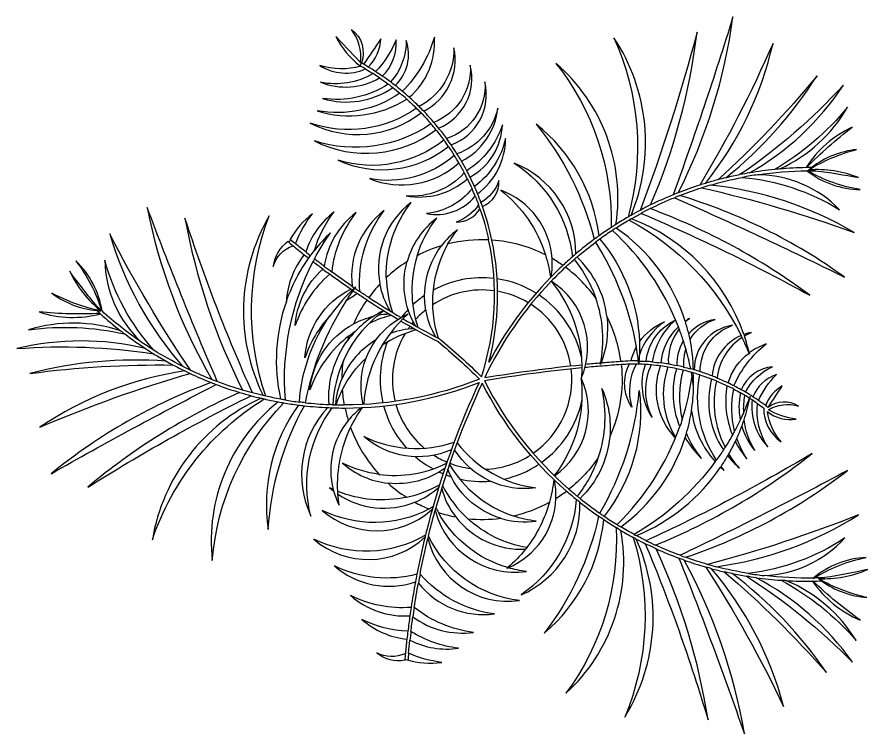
# Model space of a CAD drawing. Header units: metres. Extents: x 114 to 241, y 266 to 640.
# Drawn here: x 131.739 to 133.108, y 278.635 to 279.789 of the extents above; entities that cross this region are included whole.
import ezdxf

# ---------------------------------------------------------------- set-up
doc = ezdxf.new("R2010")
doc.units = ezdxf.units.M
doc.layers.add('01', color=1, linetype='Continuous')
doc.layers.add('Carimbo', color=7, linetype='Continuous')

# ---------------------------------------------------------------- blocks, each defined once
blk = doc.blocks.new('Planta15')
for points in [[(0.1407, -0.1749, 0.008761), (0.1564, -0.1881, -0.228296), (0.0676, -0.3419, 0.30667), (0.1622, -0.1928, 0.016073), (0.1924, -0.2153, -0.111271), (0.105, -0.4033, 0.196953), (0.2005, -0.2207, 0.010075), (0.2204, -0.2335, -0.174181), (0.1399, -0.5002, 0.2582), (0.2281, -0.2382, 0.009787), (0.2481, -0.2494, -0.175168), (0.2345, -0.5385, 0.249628), (0.2528, -0.252, 0.007062), (0.2675, -0.2595, -0.026555), (0.3684, -0.5432, 0.070199), (0.2849, -0.2677, 0.016905), (0.3215, -0.2828, -0.011876), (0.4269, -0.5658, 0.083846), (0.3299, -0.2859, 0.015718), (0.3649, -0.2971, -0.031946), (0.4899, -0.5214, 0.11194), (0.374, -0.2997, 0.008888), (0.3942, -0.3047, -0.036883), (0.559, -0.467, 0.081452), (0.4073, -0.3076, 0.009879), (0.4301, -0.3119, -0.057239), (0.6009, -0.4504, 0.118477), (0.4456, -0.3142, 0.017265), (0.4859, -0.3184, -0.090095), (0.6067, -0.4152, 0.156383), (0.4944, -0.319, 0.018041), (0.5366, -0.3198, 0.144632), (0.6129, -0.3824, -0.03724), (0.5375, -0.3197, 0.005673), (0.5508, -0.3193, 0.137026), (0.6239, -0.3461, -0.07322), (0.5459, -0.3157, 0.11371), (0.6256, -0.3008, -0.016598), (0.5565, -0.3141, -0.007537), (0.539, -0.3147, -0.091874), (0.6227, -0.2817, 0.164846), (0.538, -0.3147, -0.034164), (0.4588, -0.3109, 0.198599), (0.5884, -0.2503, -0.116154), (0.4336, -0.3074, -0.022934), (0.3815, -0.2965, 0.108995), (0.6105, -0.2129, -0.031808), (0.3676, -0.2927, -0.015992), (0.3322, -0.2814, 0.083632), (0.5927, -0.1417, -0.011872), (0.3234, -0.2782, -0.018411), (0.2839, -0.2618, 0.071243), (0.5361, -0.1142, -0.026608), (0.269, -0.2546, -0.007675), (0.2531, -0.2465, 0.145995), (0.3887, -0.1363, 0.012828), (0.3946, -0.1416, -0.011311), (0.3894, -0.1352, 0.016484), (0.4001, -0.1182, 0.048154), (0.419, -0.1378, -0.044838), (0.402, -0.1149, 0.018482), (0.4124, -0.0949, 0.057754), (0.4308, -0.1226, -0.061447), (0.4148, -0.0898, 0.017061), (0.4227, -0.0705, 0.101227), (0.4435, -0.1094, -0.102531), (0.4263, -0.0603, 0.029389), (0.4356, -0.0256, -0.003222), (0.4394, -0.0281, 0.225947), (0.4648, -0.1037, -0.181854), (0.4481, -0.034, -0.008531), (0.4579, -0.0411, 0.247708), (0.4859, -0.0957, -0.143025), (0.4641, -0.0467, 0.219665), (0.51, -0.0588, -0.099835), (0.4654, -0.044, -0.21884), (0.5141, -0.0381, 0.315728), (0.465, -0.0402, -0.001312), (0.4876, -0.0056, 0.181035), (0.4612, -0.0372, 0.00655), (0.4495, -0.0289, -0.089212), (0.4783, 0.0127, 0.223385), (0.4406, -0.023, 0.00969), (0.4288, -0.0156, -0.181136), (0.4723, 0.0251, 0.289028), (0.4219, -0.0116, 0.007628), (0.41, -0.0053, -0.125725), (0.462, 0.062, 0.079591), (0.4346, 0.0477, 0.023263), (0.4268, 0.075, -0.036773), (0.4385, 0.0807, 0.041452), (0.426, 0.0773, 0.223184), (0.245, 0.2636, -0.007675), (0.2606, 0.2723, -0.026608), (0.532, 0.1405, 0.071243), (0.2753, 0.2799, -0.018411), (0.3142, 0.2975, -0.011872), (0.5877, 0.1697, 0.083632), (0.323, 0.301, -0.015992), (0.358, 0.3135, -0.031808), (0.6033, 0.2415, 0.108995), (0.3717, 0.3177, -0.022934), (0.4235, 0.3302, -0.116154), (0.58, 0.2782, 0.198599), (0.4485, 0.3345, -0.034164), (0.5275, 0.3409, 0.164846), (0.6132, 0.3106, -0.091874), (0.5286, 0.3409, -0.005552), (0.5415, 0.3409, -0.016458), (0.6104, 0.3299, 0.11371), (0.5303, 0.3423, -0.07322), (0.6072, 0.3751, 0.137372), (0.5349, 0.346, 0.003388), (0.5269, 0.3459, -0.03724), (0.6003, 0.4109, 0.144632), (0.526, 0.3459, 0.018041), (0.4838, 0.3438, 0.156383), (0.593, 0.4435, -0.090095), (0.4753, 0.343, 0.017265), (0.4352, 0.3375, 0.118477), (0.5861, 0.4786, -0.057239), (0.4198, 0.3346, 0.009879), (0.3972, 0.3296, 0.081452), (0.5437, 0.4938, -0.036883), (0.3842, 0.3263, 0.008888), (0.3642, 0.3206, 0.11194), (0.4729, 0.5459, -0.031946), (0.3551, 0.3178, 0.015718), (0.3204, 0.3054, 0.083846), (0.4085, 0.5884, -0.011876), (0.3122, 0.3021, 0.016905), (0.2761, 0.2858, 0.070199), (0.3507, 0.5639, -0.026555), (0.259, 0.2771, 0.007062), (0.2445, 0.2691, 0.249628), (0.2171, 0.5549, -0.175168), (0.2398, 0.2664, 0.009787), (0.2203, 0.2545, 0.2582), (0.1238, 0.5136, -0.174181), (0.2127, 0.2496, 0.010075), (0.1932, 0.2362, 0.196953), (0.0919, 0.4157, -0.111271), (0.1853, 0.2305, 0.016073), (0.1558, 0.2071, 0.30667), (0.0565, 0.3531, -0.228296), (0.1502, 0.2022, 0.008761), (0.1349, 0.1885, 0.022939)], [(-0.1905, 0.5155, 0.196497), (-0.2053, 0.5681, -0.339351), (-0.1893, 0.5145, -0.001093), (-0.1894, 0.5143), (-0.2305, 0.5569, 0.109533), (-0.1914, 0.5098, -0.000646), (-0.1905, 0.5092, -0.146881), (-0.256, 0.5102, 0.249702), (-0.1827, 0.5047, -0.008474), (-0.1704, 0.4972, -0.182999), (-0.2552, 0.4833, 0.227209), (-0.16, 0.4903, -0.010091), (-0.1461, 0.4804, -0.182927), (-0.2517, 0.4573, 0.229826), (-0.1387, 0.4748, -0.008605), (-0.1273, 0.4657, -0.199295), (-0.2604, 0.4374, 0.221467), (-0.1163, 0.4562, -0.01266), (-0.1007, 0.4416, -0.241086), (-0.2716, 0.4175, 0.288134), (-0.0932, 0.434, -0.014047), (-0.0773, 0.4164, -0.231299), (-0.2647, 0.3889, 0.289254), (-0.0694, 0.407, -0.012414), (-0.0566, 0.3903, -0.248707), (-0.2265, 0.3577, 0.280333), (-0.0492, 0.3799, -0.010048), (-0.0399, 0.3657, -0.231558), (-0.1763, 0.3282, 0.285972), (-0.0324, 0.3534, -0.010639), (-0.0237, 0.3377, -0.236286), (-0.1173, 0.3005, 0.228942), (-0.0187, 0.3278, -0.010354), (-0.0113, 0.3119, -0.199826), (-0.0843, 0.2719, 0.275871), (-0.0062, 0.3, -0.008857), (-0.0008, 0.2861, -0.154321), (-0.0366, 0.258, 0.258261), (0.0015, 0.2796, -0.030774), (0.0155, 0.2295, 0.073569)], [(0.0207, 0.2292, 0.032904), (0.0055, 0.2834, 0.317856), (0.0321, 0.325, -0.182485), (0.0031, 0.2899, 0.008732), (-0.0024, 0.3038, 0.237757), (0.0426, 0.3926, -0.181755), (-0.0074, 0.3157, 0.009722), (-0.0145, 0.3307, 0.260759), (0.0377, 0.4147, -0.17378), (-0.0198, 0.341, 0.010192), (-0.0283, 0.3563, 0.252617), (0.0303, 0.4417, -0.260535), (-0.0355, 0.3682, 0.009886), (-0.0448, 0.3824, 0.378858), (0.0094, 0.4842, -0.346761), (-0.0521, 0.3927, 0.012354), (-0.065, 0.4095, 0.373521), (-0.014, 0.5106, -0.326048), (-0.0727, 0.4188, 0.014119), (-0.0889, 0.4367, 0.339397), (-0.0404, 0.5388, -0.281611), (-0.0963, 0.4442, 0.012773), (-0.1122, 0.4592, 0.238874), (-0.0718, 0.5561, -0.126845), (-0.1234, 0.4689, 0.008463), (-0.1347, 0.478, 0.290901), (-0.117, 0.5506, -0.182356), (-0.1422, 0.4838, 0.009727), (-0.1557, 0.4934, 0.225145), (-0.1333, 0.5515, -0.089929), (-0.1663, 0.5005, 0.008098), (-0.1781, 0.5078, 0.181535), (-0.1578, 0.5533, -0.001325), (-0.1858, 0.5123, 0.002449), (-0.1894, 0.5143, 0.34205)], [(-0.1914, 0.5098, 0.027335), (-0.1894, 0.5143, -0.217634)], [(-0.1827, 0.5047, 0.005357), (-0.1905, 0.5092, 0.358744)], [(-0.1781, 0.5078, 0.00522), (-0.1858, 0.5123, 0.34205)], [(-0.16, 0.4903, 0.007412), (-0.1704, 0.4972, 0.358744)], [(-0.1557, 0.4934, 0.007423), (-0.1663, 0.5005, 0.34205)], [(-0.1387, 0.4748, 0.005504), (-0.1461, 0.4804, 0.358744)], [(-0.1347, 0.478, 0.005521), (-0.1422, 0.4838, 0.34205)], [(-0.1163, 0.4562, 0.008601), (-0.1273, 0.4657, 0.358744)], [(-0.1122, 0.4592, 0.008676), (-0.1234, 0.4689, 0.34205)], [(-0.0932, 0.434, 0.006309), (-0.1007, 0.4416, 0.358744)], [(-0.0889, 0.4367, 0.006196), (-0.0963, 0.4442, 0.34205)], [(-0.0694, 0.407, 0.007289), (-0.0773, 0.4164, 0.358744)], [(-0.065, 0.4095, 0.00709), (-0.0727, 0.4188, 0.34205)], [(-0.0492, 0.3799, 0.007547), (-0.0566, 0.3903, 0.358744)], [(-0.0448, 0.3824, 0.007389), (-0.0521, 0.3927, 0.34205)], [(-0.0324, 0.3534, 0.008521), (-0.0399, 0.3657, 0.358744)], [(-0.0283, 0.3563, 0.008187), (-0.0355, 0.3682, 0.34205)], [(0.4838, 0.3438, 0.003648), (0.4753, 0.343, 0.34205)], [(0.5269, 0.3459, 0.000378), (0.526, 0.3459, 0.34205)], [(0.5349, 0.346, 0.010189), (0.5303, 0.3423, -0.07322)], [(-0.0187, 0.3278, 0.006573), (-0.0237, 0.3377, 0.358744)], [(-0.0145, 0.3307, 0.006784), (-0.0198, 0.341, 0.34205)], [(0.3972, 0.3296, 0.005709), (0.3842, 0.3263, 0.34205)], [(0.4352, 0.3375, 0.006714), (0.4198, 0.3346, 0.34205)], [(0.4485, 0.3345, 0.010919), (0.4235, 0.3302, -0.017284)], [(0.5286, 0.3409, 0.000462), (0.5275, 0.3409, -0.017284)], [(-0.0024, 0.3038, 0.007551), (-0.0074, 0.3157, 0.34205)], [(0.3642, 0.3206, 0.004036), (0.3551, 0.3178, 0.34205)], [(0.3717, 0.3177, 0.006188), (0.358, 0.3135, -0.017284)], [(-0.0062, 0.3, 0.007642), (-0.0113, 0.3119, 0.358744)], [(0.1175, 0.1996, 0.294809), (0.0352, 0.3095, -0.150745), (0.1069, 0.2054, 0.100395)], [(0.3204, 0.3054, 0.003791), (0.3122, 0.3021, 0.34205)], [(-0.1492, 0.1688, -0.173161), (-0.1093, 0.2898, 0.285814), (-0.1594, 0.1585, 0.031249)], [(0.0055, 0.2834, 0.004064), (0.0031, 0.2899, 0.34205)], [(0.323, 0.301, 0.004048), (0.3142, 0.2975, -0.017284)], [(-0.1773, 0.1368, -0.003274), (-0.1919, 0.1465, -0.185699), (-0.1525, 0.2767, 0.266584), (-0.2041, 0.1548, -0.007436), (-0.2365, 0.1778, -0.139054), (-0.1977, 0.2736, 0.196503), (-0.2489, 0.187, -0.003728), (-0.2647, 0.1991, -0.030052), (-0.2388, 0.2412, 0.034089), (-0.2649, 0.2124, -0.093143), (-0.2329, 0.2746, 0.152286), (-0.2788, 0.2101, -0.003954), (-0.2953, 0.2234, -0.073333), (-0.2681, 0.2715, 0.103416), (-0.3038, 0.2305, -0.675485), (-0.3072, 0.2268, 0.229983), (-0.3309, 0.1866, -0.251353), (-0.2991, 0.2201, 0.004284), (-0.2812, 0.2056, 0.154749), (-0.3099, 0.1306, 0.140718), (-0.3192, -0.0268, -0.010568), (-0.3432, -0.0219, -0.175567), (-0.3376, 0.2681, 0.25167), (-0.3472, -0.021, -0.007675), (-0.3645, -0.0167, -0.026608), (-0.4731, 0.2648, 0.071243), (-0.3804, -0.0122, -0.018411), (-0.421, 0.0014, -0.011872), (-0.5338, 0.2815, 0.083632), (-0.4297, 0.0048, -0.015992), (-0.4638, 0.0196, -0.031808), (-0.5941, 0.2396, 0.108995), (-0.4767, 0.0259, -0.022934), (-0.5232, 0.052, -0.116154), (-0.6021, 0.1968, 0.198599), (-0.5444, 0.0659, -0.034164), (-0.6065, 0.1152, 0.164846), (-0.6486, 0.1958, -0.091874), (-0.6073, 0.1159, -0.004117), (-0.6143, 0.1224, -0.016919), (-0.6585, 0.179, 0.11371), (-0.6083, 0.1153, -0.07322), (-0.687, 0.1437, 0.136761), (-0.6145, 0.1157, 0.00291), (-0.6095, 0.1111, -0.03724), (-0.7075, 0.1136, 0.144632), (-0.6089, 0.1105, 0.018041), (-0.5765, 0.0833, 0.156383), (-0.7245, 0.0848, -0.090095), (-0.5698, 0.0781, 0.017265), (-0.5367, 0.0548, 0.118477), (-0.7433, 0.0545, -0.057239), (-0.5234, 0.0463, 0.009879), (-0.5035, 0.0345, 0.081452), (-0.7227, 0.0145, -0.036883), (-0.4918, 0.0281, 0.008888), (-0.4732, 0.0186, 0.11194), (-0.7065, -0.072, -0.031946), (-0.4647, 0.0145, 0.015718), (-0.4309, -0.0001, 0.083846), (-0.6883, -0.1469, -0.011876), (-0.4226, -0.0033, 0.016905), (-0.3851, -0.016, 0.070199), (-0.6293, -0.1684, -0.026555), (-0.3666, -0.0213, 0.007062), (-0.3506, -0.0253, 0.249628), (-0.5255, -0.2531, -0.175168), (-0.3454, -0.0265, 0.009787), (-0.3229, -0.0312, 0.2582), (-0.4291, -0.2865, -0.174181), (-0.314, -0.0328, 0.010075), (-0.2906, -0.0363, 0.196953), (-0.339, -0.2366, -0.111271), (-0.281, -0.0374, 0.016073), (-0.2434, -0.0404, 0.30667), (-0.2704, -0.215, -0.228296), (-0.236, -0.0407, 0.008761), (-0.2155, -0.0411, 0.022939)], [(0.0015, 0.2796, 0.004076), (-0.0008, 0.2861, 0.358744)], [(0.2761, 0.2858, 0.008209), (0.259, 0.2771, 0.34205)], [(0.2753, 0.2799, 0.007125), (0.2606, 0.2723, -0.017284)], [(-0.0997, 0.204, -0.091), (-0.0681, 0.2647, 0.163378), (-0.1157, 0.1947, 0.047115)], [(0.2445, 0.2691, 0.002276), (0.2398, 0.2664, 0.34205)], [(0.245, 0.2636, 0.001743), (0.2415, 0.2616, -0.017284)], [(0.2203, 0.2545, 0.003859), (0.2127, 0.2496, 0.34205)], [(0.2205, 0.2487, 0.003104), (0.2145, 0.2448, -0.017284)], [(-0.0501, 0.223, -0.036015), (-0.0349, 0.2456, 0.068238), (-0.0605, 0.2201, 0.047136)], [(0.1932, 0.2362, 0.004157), (0.1853, 0.2305, 0.34205)], [(-0.1222, 0.1027, 0.01255), (-0.0635, 0.0702), (-0.063, 0.07, -0.023023), (0.0039, 0.0093, 0.13279), (0.0155, 0.2295, 0.358744)], [(-0.0699, 0.0736, -0.301093), (-0.0605, 0.2201, 0.247818)], [(-0.0501, 0.223, 0.209929), (-0.0658, 0.0714, 0.247818)], [(0.1149, 0.1689, 0.07228), (0.0159, 0.0326, 0.116598), (0.0207, 0.2292, 0.34205)], [(0.2056, 0.1067, 0.174599), (0.1576, 0.202, -0.016348), (0.1873, 0.2257, -0.096704)], [(0.1942, 0.2308, 0.003647), (0.1873, 0.2257, -0.017284)], [(0.1873, 0.2257, -0.096704), (0.2529, 0.0572, 0.065237), (0.244, 0.0348, 0.000419), (0.2434, 0.0348), (0.2433, 0.0348, 0.001663), (0.2282, 0.0338, 0.085344)], [(-0.3099, 0.1306, -0.082287), (-0.2649, 0.2124, 0.030096)], [(0.1069, 0.2054, -0.043602), (0.1149, 0.1689)], [(0.1558, 0.2071, 0.003177), (0.1502, 0.2022, 0.34205)], [(-0.2671, 0.1946, 0.140523), (-0.3121, -0.028, 0.010124), (-0.2888, -0.0315, -0.138829), (-0.2393, 0.108, 0.106077), (-0.28, 0.0398, -0.267567), (-0.2063, 0.1502, -0.007749), (-0.2402, 0.1743, 0.133418), (-0.2956, 0.0919, -0.197101), (-0.2512, 0.1825, -0.003808), (-0.2675, 0.1948)], [(-0.2647, 0.1991, 0.003081), (-0.2671, 0.1946, 0.176085)], [(-0.1022, 0.0912, -0.204558), (-0.1157, 0.1947, 0.249828)], [(-0.0997, 0.204, 0.155297), (-0.0985, 0.0891, 0.249828)], [(0.1161, 0.1702, 0.058472), (0.1175, 0.1996, -0.195633)], [(0.139, 0.1855, -0.008097), (0.153, 0.1981, -0.087635), (0.1878, 0.136)], [(0.1576, 0.202, 0.002616), (0.153, 0.1981, -0.017284)], [(-0.2489, 0.187, 0.002878), (-0.2365, 0.1778)], [(0.1349, 0.1885, 0.011195), (0.1161, 0.1702, 0.34205)], [(0.139, 0.1855, 0.01382), (0.1161, 0.163, -0.017284)], [(-0.1492, 0.1688, 0.075374), (-0.1393, 0.1129, 0.251822)], [(0.1161, 0.1702, 0.000734), (0.1149, 0.1689, 0.34205)], [(-0.2141, 0.1307, -0.014945), (-0.1982, 0.154, 0.056899), (-0.2393, 0.108, 0.197286)], [(-0.2041, 0.1548, 0.000772), (-0.2007, 0.1524), (-0.2002, 0.1521)], [(-0.1425, 0.1149, -0.088667), (-0.1594, 0.1585, 0.251822)], [(0.116, 0.1629, 0.081515), (0.0092, 0.0079, -0.017284), (0.1653, 0.0286)], [(0.116, 0.1629, -0.198813), (0.1644, 0.0062, 0.3682), (0.1161, 0.163, 0.3682)], [(0.1161, 0.163, 0.000079), (0.116, 0.1629, -0.017284)], [(-0.1802, 0.1327, -0.003436), (-0.1956, 0.1429, 0.029333), (-0.2141, 0.1307, 0.094066), (-0.2798, -0.0325, 0.016631), (-0.2413, -0.0355, -0.1786)], [(0.2056, 0.1067, -0.126631), (0.1953, 0.0288, 0.13356), (0.1878, 0.136, 0.223815)], [(-0.6095, 0.1111, 0.000378), (-0.6089, 0.1105, 0.040866)], [(-0.6065, 0.1152, -0.000462), (-0.6073, 0.1159)], [(-0.2183, 0.0344, -0.129352), (-0.1541, 0.1148, 0.431375), (-0.1545, 0.1151, 0.119795), (-0.2111, 0.068)], [(-0.1863, -0.0354, -0.363818), (-0.1141, 0.1103, 0.196473), (-0.1855, -0.0353, 0.196473)], [(-0.1258, 0.099, 0.012738), (-0.066, 0.0659, -0.023021), (0.0005, 0.0056, -0.095948), (-0.2164, -0.0361)], [(-0.1706, 0.106, 0.062421), (-0.2015, 0.0944, -0.163076)], [(-0.5765, 0.0833, 0.003648), (-0.5698, 0.0781, 0.040866)], [(-0.2088, 0.0754, 0.144874), (-0.272, -0.0116, -0.254884), (-0.2015, 0.0944, -0.048866)], [(-0.2088, 0.0754, -0.017782), (-0.1978, 0.0832)], [(0.3219, 0.0864, 0.002128), (0.3207, 0.0897, 0.15929)], [(0.4231, 0.0727, 0.001867), (0.4216, 0.0756, 0.175567)], [(0.426, 0.0773, -0.001977), (0.4268, 0.075, 0.0174)], [(-0.5232, 0.052, -0.010919), (-0.5444, 0.0659)], [(-0.5367, 0.0548, 0.006714), (-0.5234, 0.0463, 0.040866)], [(-0.2413, -0.0355, -0.1786), (-0.2111, 0.068, -0.008554)], [(-0.1663, 0.068, 0.160202), (-0.2202, 0.0067, 0.366572)], [(0.2559, 0.0384, 0.010093), (0.2529, 0.0572, 0.111381)], [(0.258, 0.0654, -0.018916), (0.2579, 0.0448, 0.004427)], [(0.3325, 0.0544, 0.007874), (0.3288, 0.0668, 0.15929)], [(0.4346, 0.0477, -0.001729), (0.4351, 0.0457, 0.001174), (0.4343, 0.0475, 0.175567)], [(-0.5035, 0.0345, 0.005709), (-0.4918, 0.0281, 0.040866)], [(-0.2182, 0.0347, 0.090284), (-0.2353, -0.0358, 0.008097), (-0.2164, -0.0361, -0.027842)], [(-0.2198, -0.0112, -0.086364), (-0.1816, 0.0394)], [(0.2288, 0.0288, 0.003303), (0.1988, 0.0265), (0.198, 0.0265, 0.003031), (0.1705, 0.024)], [(0.2282, 0.0338, 0.003276), (0.1984, 0.0315), (0.1976, 0.0315, 0.000136), (0.1963, 0.0314)], [(0.222, -0.2287, 0.115228), (0.323, -0.0708, -0.165702), (0.318, 0.0222, 0.010075), (0.3039, 0.0249, 0.223516), (0.3154, -0.0873, -0.274752), (0.315, -0.0883, -0.277747), (0.292, 0.0267, 0.010686), (0.2769, 0.0284, 0.235094), (0.2784, -0.0558, -0.227839), (0.2677, 0.0291, 0.007496), (0.2571, 0.0296), (0.2566, 0.0296, 0.002637), (0.2529, 0.0297, 0.198541), (0.2456, -0.0395, -0.273693), (0.242, 0.0297, 0.001461), (0.2288, 0.0288, -0.133271)], [(0.2529, 0.0297, 0.006612), (0.2435, 0.0298, 0.000167), (0.242, 0.0297)], [(0.2549, 0.0347, 0.007542), (0.244, 0.0348)], [(0.2573, 0.0346, -0.004103), (0.257, 0.0301, 0.002389), (0.2564, 0.0346, 0.111381)], [(0.2769, 0.0284, 0.006543), (0.2677, 0.0291)], [(-0.4638, 0.0196, -0.006188), (-0.4767, 0.0259)], [(-0.4732, 0.0186, 0.004036), (-0.4647, 0.0145, 0.040866)], [(0.1653, 0.0235, 0.017381), (0.0087, 0.0028, 0.096116), (0.1447, -0.1718, 0.296259)], [(0.3039, 0.0249, 0.008533), (0.292, 0.0267)], [(0.3284, 0.0199, 0.007554), (0.318, 0.0222)], [(0.3446, 0.0156, 0.002294), (0.3415, 0.0165, 0.007554)], [(0.3451, -0.0065, 0.019311), (0.3446, 0.0156, 0.255482)], [(0.3554, 0.0122, 0.007913), (0.3446, 0.0156, 0.002294)], [(-0.421, 0.0014, -0.004048), (-0.4297, 0.0048)], [(-0.2196, -0.0108, 0.035297), (-0.2299, -0.0348, -0.366572), (-0.2303, -0.0348, -0.08219), (-0.2202, 0.0067, -0.031169)], [(-0.2155, -0.0411, 0.094428), (0, 0, 0.040866), (-0.0756, -0.2055)], [(0.1213, -0.1501, 0.361519), (0.1648, 0.0057), (0.1643, 0.0044, -0.193822), (0.121, -0.1499)], [(0.3418, -0.0456, 0.034379), (0.3451, -0.0065, 0.010152), (0.3427, 0.0101, -0.043508)], [(0.3824, 0.0022, 0.006328), (0.3741, 0.0055)], [(-0.4309, -0.0001, 0.003791), (-0.4226, -0.0033, 0.040866)], [(-0.3645, -0.0167, -0.007125), (-0.3804, -0.0122)], [(0.1407, -0.1749, -0.094945), (0.005, -0.001, 0.041167), (-0.0709, -0.2073, 0.086941)], [(0.2103, -0.0876, -0.180095), (0.1625, -0.1866, 0.017102), (0.1943, -0.2104, 0.111381), (0.2576, -0.0127, -0.201249), (0.2013, -0.2152, 0.010644), (0.222, -0.2287, 0.115228)], [(0.1924, -0.1199, 0.137722), (0.1976, -0.0094, -0.127824), (0.2103, -0.0876)], [(0.4097, -0.0107, 0.0086), (0.3988, -0.0052)], [(-0.3851, -0.016, 0.008209), (-0.3666, -0.0213, 0.040866)], [(-0.3506, -0.0253, 0.002276), (-0.3454, -0.0265, 0.040866)], [(-0.3432, -0.0219, -0.001743), (-0.3472, -0.021)], [(-0.3121, -0.028, -0.003104), (-0.3192, -0.0268)], [(0.4272, -0.0205, 0.005519), (0.4205, -0.0166)], [(0.4356, -0.0256, 0.002558), (0.4362, -0.0226, -0.001751), (0.4351, -0.0254)], [(-0.3229, -0.0312, 0.003859), (-0.314, -0.0328, 0.040866)], [(-0.2906, -0.0363, 0.004157), (-0.281, -0.0374, 0.040866)], [(-0.2798, -0.0325, -0.003885), (-0.2888, -0.0315)], [(-0.2434, -0.0404, 0.003177), (-0.236, -0.0407, 0.040866)], [(-0.2353, -0.0358, -0.002616), (-0.2413, -0.0355)], [(-0.1892, -0.0405, 0.058472), (-0.2103, -0.0611, -0.020925)], [(-0.2065, -0.0725, -0.043602), (-0.1875, -0.0404, 0.369533)], [(0.4481, -0.034, 0.007421), (0.4394, -0.0281)], [(0.4253, -0.0493, -0.007156), (0.4202, -0.0604)], [(-0.2103, -0.0611, 0.237435), (-0.2346, -0.1722, -0.008495), (-0.2404, -0.1695, 0.01585), (-0.2339, -0.1748, 0.048298), (-0.2251, -0.1976, -0.020925), (-0.2271, -0.1797, 0.248521), (-0.1033, -0.1927, 0.02818)], [(0.3268, -0.0597, -0.007097), (0.323, -0.0708)], [(0.4227, -0.0705, 0.00889), (0.4263, -0.0603, -0.001751)], [(-0.1167, -0.1847, -0.14981), (-0.2273, -0.1753, -0.124183), (-0.2065, -0.0725, 0.098921)], [(0.3317, -0.0887, 0.006456), (0.3338, -0.0816, 0.010152)], [(0.4112, -0.078, -0.004325), (0.4077, -0.0844)], [(-0.0446, -0.1083, -0.290683), (-0.1855, -0.0867, 0.200061), (-0.04, -0.0959, 0.204545)], [(0.4124, -0.0949, 0.004534), (0.4148, -0.0898, -0.001751)], [(-0.0352, -0.0971, 0.200478), (0.0916, -0.1696, -0.295535), (-0.0393, -0.1083)], [(0.396, -0.104, -0.003128), (0.3931, -0.1085)], [(0.1582, -0.1831, 0.088511), (0.1924, -0.1199, -0.078713)], [(0.4001, -0.1182, 0.003123), (0.402, -0.1149, -0.001751)], [(-0.1606, -0.1479, -0.081837), (-0.2195, -0.13, 0.153952), (-0.1463, -0.1621, 0.041473)], [(-0.1606, -0.1479, 0.148044), (-0.0523, -0.1301, 0.236606)], [(-0.0476, -0.1319, 0.179749), (0.055, -0.2148, -0.347789)], [(0.3819, -0.1248, -0.00192), (0.38, -0.1274)], [(0.3887, -0.1363, 0.001072), (0.3894, -0.1352, -0.001751)], [(-0.0551, -0.1383, -0.183268), (-0.1463, -0.1621, 0.232701)], [(0.0345, -0.2185, -0.229229), (-0.0502, -0.1394)], [(0.1201, -0.156, -0.043602), (0.1133, -0.1927, 0.294809)], [(0.1237, -0.1866, 0.058472), (0.1214, -0.1572, 0.359478)], [(-0.2346, -0.1722, 0.005309), (-0.2339, -0.1748, -0.020925)], [(-0.2271, -0.1797, -0.005146), (-0.2273, -0.1753, 0.369533)], [(-0.1167, -0.1847, 0.075449), (-0.0636, -0.1646, 0.232803)], [(-0.1033, -0.1927, 0.085229), (-0.065, -0.1691, 0.351414)], [(-0.0601, -0.1704, 0.097476), (-0.0374, -0.2164, 0.362473)], [(-0.0588, -0.166, 0.089256), (-0.018, -0.2193, 0.239259)], [(0.1447, -0.1718, 0.007571), (0.1582, -0.1831, 0.088511)], [(-0.0804, -0.2036, -0.239912), (-0.2522, -0.2058, 0.377655), (-0.0765, -0.2052, 0.00101), (-0.0756, -0.2055, 0.007709), (-0.0861, -0.2455, -0.252386), (-0.2658, -0.2521, 0.386946), (-0.0868, -0.2485, 0.011413), (-0.0999, -0.3084, -0.181744), (-0.2326, -0.2952, 0.267567), (-0.1023, -0.321, 0.007749), (-0.1092, -0.3621, -0.133418), (-0.2067, -0.343, 0.197101), (-0.1112, -0.3756, 0.004676), (-0.1145, -0.4005, -0.102074), (-0.1886, -0.3813, 0.152625), (-0.1161, -0.4133, 0.004284), (-0.1185, -0.4361, -0.251353), (-0.1646, -0.4349, 0.229983), (-0.1194, -0.4466, -0.014727), (-0.1169, -0.446, 0.108264), (-0.0601, -0.4505, -0.073333), (-0.1134, -0.4358, -0.003954), (-0.1112, -0.4148, 0.152286), (-0.0331, -0.4278, -0.108204), (-0.1095, -0.4008, -0.004457), (-0.1064, -0.3772, 0.196503), (-0.009, -0.4022, -0.139054), (-0.1042, -0.362, -0.007436), (-0.0975, -0.3228, 0.266584), (0.0251, -0.3724, -0.185699), (-0.0948, -0.3083, -0.010962), (-0.0823, -0.251, 0.384218), (0.0649, -0.3511, -0.251822), (-0.0814, -0.2473, -0.007733), (-0.0709, -0.2073, 0.00108), (-0.07, -0.2076, 0.37654), (0.0763, -0.3042, -0.039649), (0.0469, -0.2982, 0.290155), (0.1237, -0.1866, 0.022939)], [(0.1622, -0.1928, -0.003177), (0.1564, -0.1881, 0.086941)], [(0.1582, -0.1831, 0.002388), (0.1625, -0.1866, 0.296259)], [(-0.0742, -0.2002, -0.009368), (-0.0804, -0.2036, 0.377655)], [(-0.0765, -0.2052, 0.003168), (-0.0752, -0.2041, 0.391787)], [(0.1133, -0.1927, -0.096277), (0.0767, -0.2658, -0.142028), (-0.018, -0.2193, 0.058444)], [(-0.0705, -0.2057, 0.003602), (-0.07, -0.2076, -0.039649)], [(-0.0374, -0.2164, 0.246361), (0.0747, -0.2683, -0.048035), (0.0462, -0.2979, -0.195329), (-0.0654, -0.2092, 0.032147)], [(0.0345, -0.2185, 0.109806), (0.092, -0.2232, -0.050161), (0.055, -0.2148, 0.069557)], [(0.2005, -0.2207, -0.004157), (0.1924, -0.2153, 0.086941)], [(0.1943, -0.2104, 0.003647), (0.2013, -0.2152, 0.296259)], [(0.222, -0.2287, 0.003104), (0.2282, -0.2324, 0.296259)], [(-0.0861, -0.2455, 0.000569), (-0.0868, -0.2485)], [(0.2281, -0.2382, -0.003859), (0.2204, -0.2335, 0.086941)], [(0.2495, -0.2446, 0.001743), (0.2531, -0.2465, 0.296259)], [(-0.0814, -0.2473, 0.00072), (-0.0823, -0.251, 0.086941)], [(0.2528, -0.252, -0.002276), (0.2481, -0.2494, 0.086941)], [(0.2849, -0.2677, -0.008209), (0.2675, -0.2595, 0.086941)], [(0.269, -0.2546, 0.007125), (0.2839, -0.2618, 0.296259)], [(0.0767, -0.2658, -0.003736), (0.0747, -0.2683, 0.294809)], [(0.3299, -0.2859, -0.003791), (0.3215, -0.2828, 0.086941)], [(0.3234, -0.2782, 0.004048), (0.3322, -0.2814, 0.296259)], [(0.0462, -0.2979, -0.001903), (0.0449, -0.299, 0.004287), (0.0469, -0.2982, 0.359478)], [(0.374, -0.2997, -0.004036), (0.3649, -0.2971, 0.086941)], [(0.3676, -0.2927, 0.006188), (0.3815, -0.2965, 0.296259)], [(-0.0999, -0.3084, 0.002406), (-0.1023, -0.321)], [(-0.0948, -0.3083, 0.002758), (-0.0975, -0.3228, 0.086941)], [(0.4073, -0.3076, -0.005709), (0.3942, -0.3047, 0.086941)], [(0.4456, -0.3142, -0.006714), (0.4301, -0.3119, 0.086941)], [(0.4336, -0.3074, 0.010919), (0.4588, -0.3109, 0.296259)], [(0.538, -0.3147, 0.000462), (0.539, -0.3147, 0.296259)], [(0.5459, -0.3157, 0.002523), (0.5565, -0.3141, -0.11371)], [(0.4944, -0.319, -0.003648), (0.4859, -0.3184, 0.086941)], [(0.5375, -0.3197, -0.000378), (0.5366, -0.3198, 0.086941)], [(0.5508, -0.3193, -0.010528), (0.5459, -0.3157, 0.07322)], [(-0.1092, -0.3621, 0.002559), (-0.1112, -0.3756)], [(-0.1042, -0.362, 0.002878), (-0.1064, -0.3772, 0.086941)], [(-0.1145, -0.4005, 0.00239), (-0.1161, -0.4133)], [(-0.1095, -0.4008, 0.002622), (-0.1112, -0.4148, 0.086941)], [(-0.1185, -0.4361, 0.001961), (-0.1194, -0.4466)], [(-0.1134, -0.4358, 0.00206), (-0.1144, -0.4468, 0.086941)]]:
    blk.add_lwpolyline(points, format="xyb")
for points in [[(0.3317, 0.0989, 0.16797), (0.2205, 0.2487, -0.010568), (0.2415, 0.2616, -0.155772), (0.4216, 0.0756, 0.275998), (0.375, 0.0106, 0.014133), (0.3558, 0.0174, -0.324541), (0.408, 0.0921, 0.371884), (0.3461, 0.0204, 0.000895), (0.3448, 0.0207, 0.042814), (0.3394, 0.0692, -0.179613), (0.38, 0.1017, 0.171025), (0.3373, 0.0785, 0.01758), (0.332, 0.0979, -0.026095), (0.339, 0.1033, 0.023285)], [(0.3207, 0.0897, 0.115579), (0.2145, 0.2448, 0.010644), (0.1942, 0.2308, -0.167673), (0.258, 0.0654, -0.142219), (0.2983, 0.0979, 0.155825), (0.2579, 0.0448, -0.009453), (0.2573, 0.0346, -0.007959), (0.2688, 0.034, -0.262459), (0.3146, 0.0996, -0.877804), (0.3147, 0.0994, 0.174709), (0.2785, 0.0332, -0.010156), (0.293, 0.0316, -0.181292)], [(0.3288, 0.0668, 0.0126), (0.3219, 0.0864, 0.179793), (0.3046, 0.0299, -0.009882), (0.3186, 0.0272, -0.14276)], [(0.4007, -0.0006, -0.154716), (0.4343, 0.0475, 0.016225), (0.4231, 0.0727, 0.227894), (0.3832, 0.0072, -0.012327)], [(0.3405, 0.0219, 0.020296), (0.3325, 0.0544, 0.100431), (0.3289, 0.0249, -0.0083)], [(0.2564, 0.0346, 0.002037), (0.2559, 0.0384, 0.0089), (0.2549, 0.0347, -0.001059)], [(0.3415, 0.0165, 0.00954), (0.3284, 0.0199, 0.130425), (0.3268, -0.0597, 0.043508), (0.3427, 0.0101, 0.003944)], [(0.3554, 0.0122, -0.014048), (0.3741, 0.0055, 0.213683), (0.3931, -0.1085, -0.011603), (0.3819, -0.1248, -0.200309)], [(0.3824, 0.0022, -0.01269), (0.3988, -0.0052, 0.140639), (0.4077, -0.0844, -0.013396), (0.396, -0.104, -0.173266)], [(0.4112, -0.078, -0.114415), (0.4097, -0.0107, -0.008615), (0.4205, -0.0166, 0.100649), (0.4202, -0.0604, -0.011597)], [(0.4351, -0.0254, 0.006549), (0.4272, -0.0205, 0.056536), (0.4253, -0.0493, 0.015222)], [(0.2282, -0.2324, 0.158963), (0.3317, -0.0887, 0.074113), (0.3581, -0.1221, -0.076439), (0.3338, -0.0816, 0.032369), (0.3418, -0.0456, 0.149616), (0.38, -0.1274, -0.104074), (0.2495, -0.2446, -0.010568)]]:
    blk.add_lwpolyline(points, format="xyb", close=True)
for centre, radius, start, end in [((0.4091, -0.7111), 1.0603, 82.8282, 83.4385), ((0.5537, 1.2562), 1.3419, 230.0922, 230.5417), ((0.5537, 1.2562), 1.3369, 230.1054, 230.5776), ((0.5537, 1.2562), 1.3419, 231.5236, 231.9051), ((0.5537, 1.2562), 1.3369, 231.4837, 231.9051), ((0.5537, 1.2562), 1.3419, 233.1429, 233.7294), ((0.5537, 1.2562), 1.3369, 235.6966, 236.1018), ((0.5537, 1.2562), 1.3419, 235.5053, 235.6228), ((0.5537, 1.2562), 1.3419, 235.6941, 236.0568), ((0.5537, 1.2562), 1.3419, 236.8442, 239.3498), ((0.5537, 1.2562), 1.3369, 236.8522, 239.4668), ((-0.6006, 0.2597), 0.1446, 264.4592, 266.9317), ((0.1987, 0.803), 1.0603, 219.9318, 220.4366), ((-0.1403, -0.023), 0.1329, 91.5909, 99.3977), ((-0.0935, -0.075), 0.1894, 104.628, 115.6788), ((0.0594, 0.013), 0.2856, 17.284, 17.5039), ((-0.0513, -0.0981), 0.1894, 105.1765, 123.4739), ((-0.098, -0.0461), 0.1329, 92.7224, 109.7379), ((0.0049, 0.0047), 0.164, 150.2809, 152.7556), ((0.0594, 0.013), 0.2856, 11.3516, 13.2554), ((0.3854, -2.2383), 2.2775, 94.7756, 95.3827), ((0.2452, -0.3247), 0.3595, 84.6851, 86.2418), ((0.2452, -0.3247), 0.3595, 80.493, 82.3576), ((0.2452, -0.3247), 0.3595, 76.54, 78.2282), ((0.2452, -0.3247), 0.3595, 73.9118, 74.6379), ((0.2452, -0.3247), 0.3595, 72.0853, 73.7068), ((0.2452, -0.3247), 0.3595, 67.4271, 68.8464), ((0.2904, -0.2263), 0.2512, 61.562, 63.9436), ((0.2452, -0.3247), 0.3595, 59.2922, 60.5615), ((0.2452, -0.3247), 0.3595, 55.3685, 57.0714), ((0.3722, -0.1552), 0.1477, 51.0965, 52.9783), ((0.465, -0.0402), 0, 0, 0), ((0.0997, -0.1162), 0.1894, 206.8096, 209.3866)]:
    blk.add_arc(centre, radius, start, end)
at = {"layer": '01'}
for points in [[(-0.0605, 0.2201, 0.047136), (-0.0997, 0.204, -0.091)], [(0.0155, 0.2295, 0.073569), (-0.0501, 0.223, -0.036015)], [(0.1069, 0.2054, 0.100395), (0.0207, 0.2292, 0.032904)], [(-0.1157, 0.1947, 0.047115), (-0.1492, 0.1688, -0.173161)], [(0.1349, 0.1885, 0.022939), (0.1175, 0.1996, 0.294809)], [(0.1884, 0.1352, 0.078713), (0.139, 0.1855, -0.008097)], [(-0.1594, 0.1585, 0.031249), (-0.1773, 0.1368, -0.003274)], [(-0.2015, 0.0944, -0.048866), (-0.1802, 0.1327, -0.003436)], [(0.2282, 0.0338, 0.085344), (0.2056, 0.1067, 0.174599)], [(-0.2111, 0.068, -0.008554), (-0.2088, 0.0754, 0.144874)], [(-0.2202, 0.0067, -0.031169), (-0.2182, 0.0347, 0.090284)], [(0.2288, 0.0288, -0.133271), (0.2103, -0.0876, -0.180095)], [(-0.2164, -0.0361, -0.027842), (-0.2196, -0.0112), (-0.2196, -0.0108, 0.035297)], [(-0.2155, -0.0411, 0.022939), (-0.2103, -0.0611, 0.237435)], [(-0.2065, -0.0725, 0.098921), (-0.1606, -0.1479, -0.081837)], [(0.1924, -0.1199, -0.078713), (0.1447, -0.1718, 0.007571)], [(-0.1463, -0.1621, 0.041473), (-0.1167, -0.1847, -0.14981)], [(0.1237, -0.1866, 0.022939), (0.1407, -0.1749, 0.008761)], [(-0.1033, -0.1927, 0.02818), (-0.0804, -0.2036, -0.239912)], [(0.055, -0.2148, 0.069557), (0.1133, -0.1927, -0.096277)], [(-0.0654, -0.2092, 0.032147), (-0.0374, -0.2164, 0.246361)], [(-0.018, -0.2193, 0.058444), (0.0345, -0.2185, 0.109806)]]:
    blk.add_lwpolyline(points, format="xyb", dxfattribs=at)
for radius, start, end in [(0.164, 83.3119, 118.7253), (0.164, 58.013, 81.5314), (0.164, 124.3105, 132.8357), (0.1443, 82.0813, 123.5355), (0.1443, 59.105, 80.0669), (0.164, 12.9611, 56.2484), (0.1443, 8.8034, 57.1045), (0.164, 136.535, 142.2522), (0.1443, 128.83, 137.8785), (0.1443, 140.0145, 141.5074), (0.1443, 143.5111, 145.7908), (0.1443, 149.0635, 194.1026), (0.164, 158.3925, 193.2465), (0.1443, 304.7211, 6.8172), (0.164, 195.0111, 222.2749), (0.1443, 196.1031, 229.8911), (0.164, 305.5772, 347.9421), (0.164, 229.2045, 241.2665), (0.1443, 237.5228, 246.934), (0.1443, 272.1361, 302.7206), (0.1443, 248.9221, 262.6562), (0.164, 282.2951, 303.8126), (0.164, 245.139, 247.4741), (0.164, 249.2245, 252.3538), (0.164, 257.2543, 274.6005)]:
    blk.add_arc((0.0049, 0.0047), radius, start, end, dxfattribs=at)

msp = doc.modelspace()

# ---------------------------------------------------------------- block references
at = {"layer": 'Carimbo', "zscale": 0.001000000000000001}
msp.add_blockref('Planta15', (132.4827, 279.2007), dxfattribs=at)

doc.saveas('drawing.dxf')
